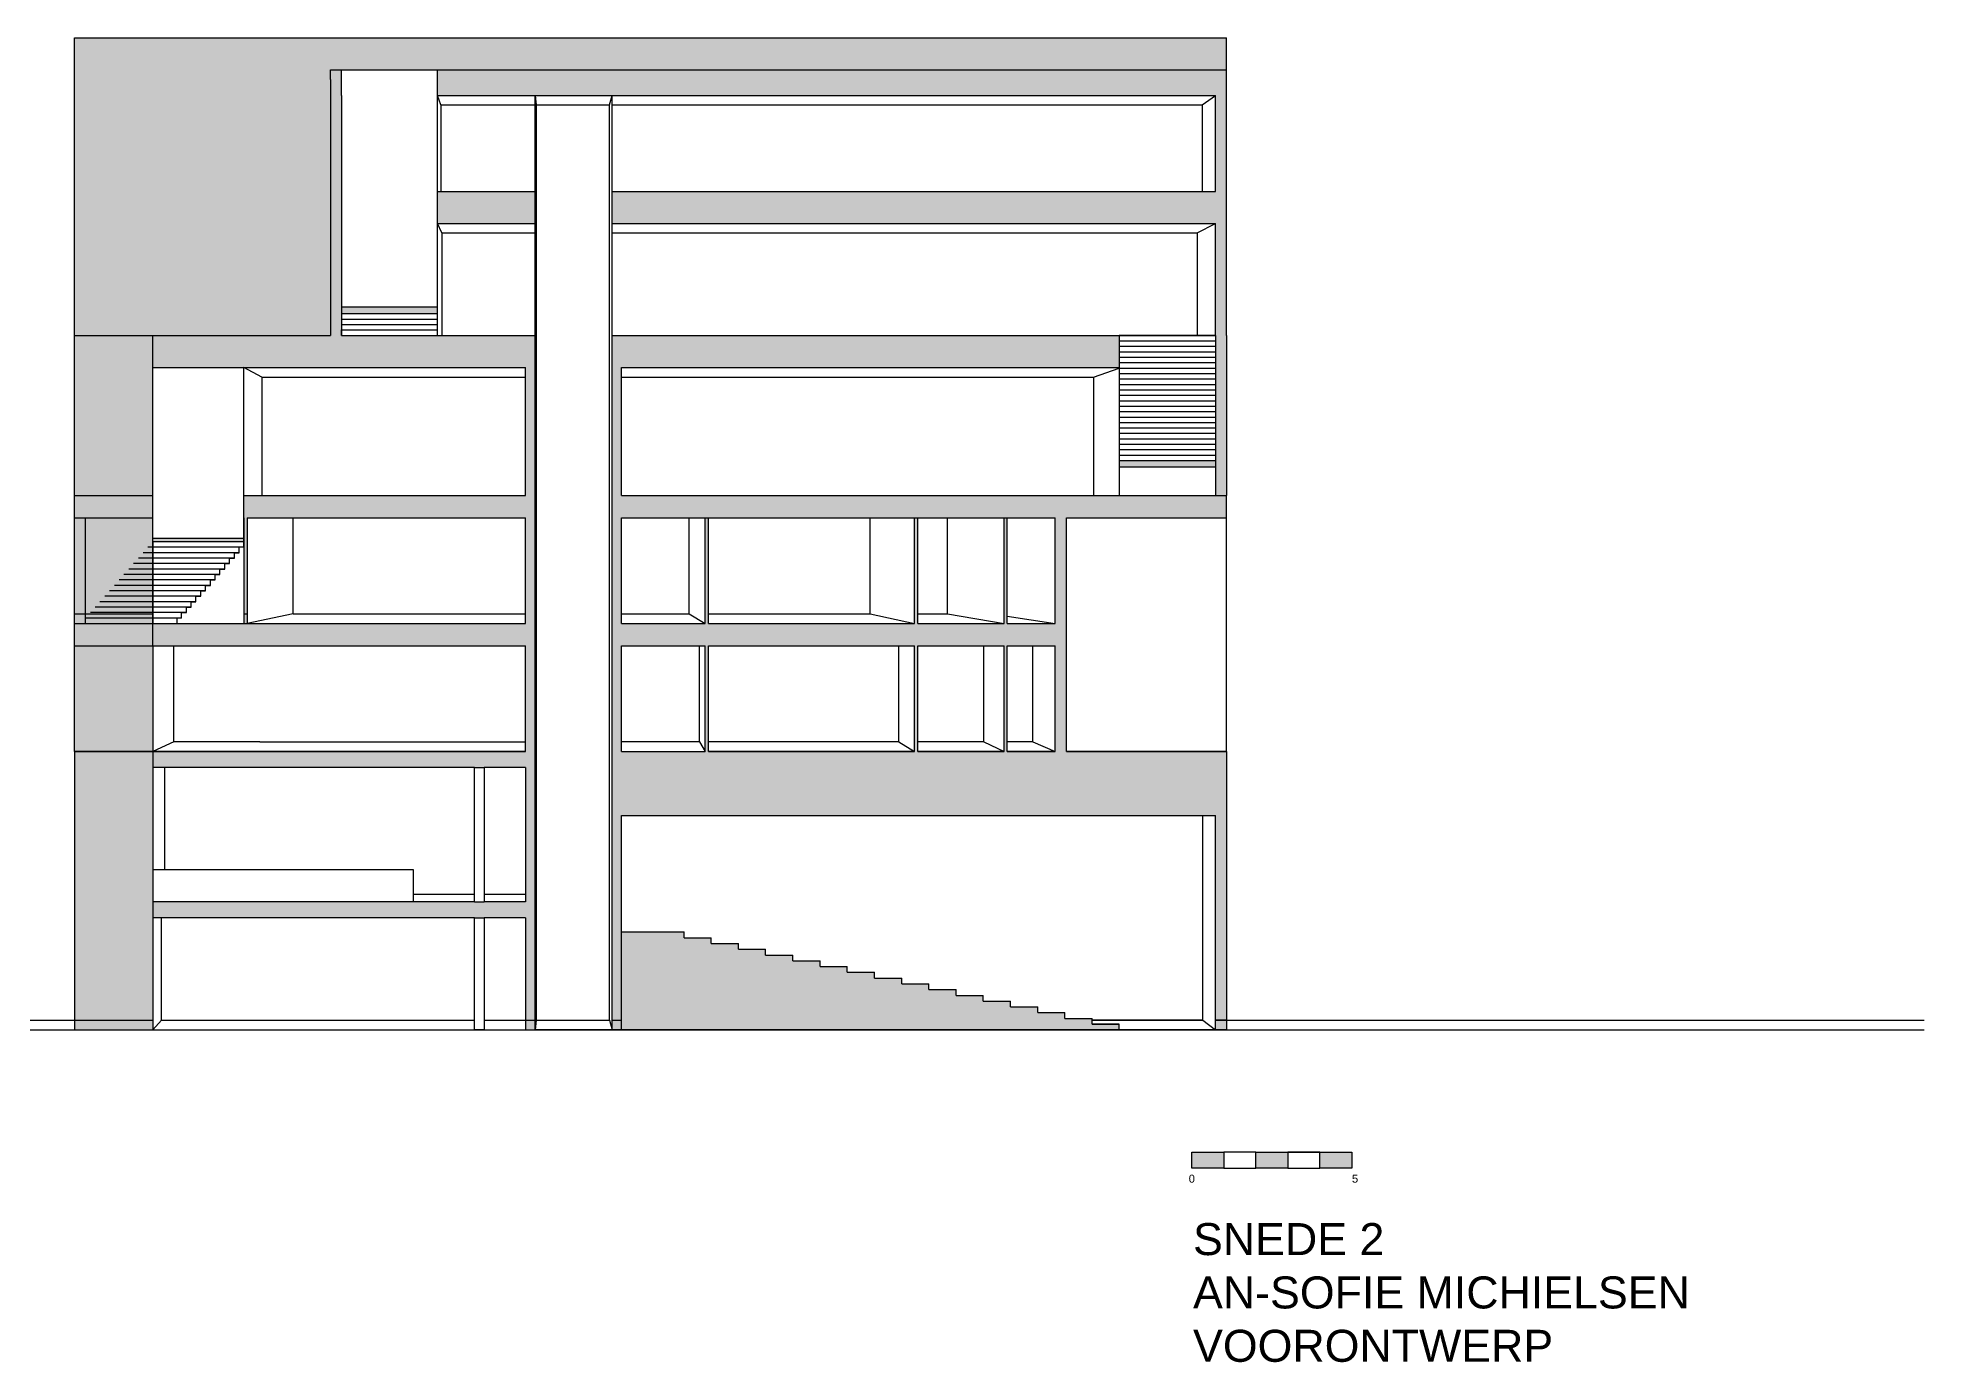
# Model space of a CAD drawing. Header units: millimetres. Extents: x -5657 to 14604, y -1609 to 2067.
# Drawn here: x 3436 to 4025, y -1605 to -1191 of the extents above; entities that cross this region are included whole.
import ezdxf

# ---------------------------------------------------------------- set-up
doc = ezdxf.new("R2010")
doc.units = ezdxf.units.MM
doc.layers.get('0').update_dxf_attribs({"color": 4})
for name, color, linetype in [('gelijkvloers', 80, 'Continuous'), ('laag 2.1', 40, 'Continuous'), ('laag 2.2', 30, 'Continuous'), ('laag 3', 20, 'Continuous'), ('laag 4.1', 10, 'Continuous'), ('laag 4.2', 12, 'Continuous')]:
    doc.layers.add(name, color=color, linetype=linetype)
doc.styles.get("Standard").update_dxf_attribs({"font": 'arial.ttf'})

msp = doc.modelspace()

# ---------------------------------------------------------------- hatches: boundary and pattern name
at = {"linetype": 'Continuous', "transparency": 33554539}
h = msp.add_hatch(color=256, dxfattribs=at)
h.dxf.hatch_style = 1
h.paths.add_polyline_path([(3527, -1204), (3527, -1201), (3807, -1201), (3807, -1191), (3447, -1191), (3447, -1221), (3447, -1284), (3527, -1284)])
h = msp.add_hatch(color=256, dxfattribs=at)
h.dxf.hatch_style = 1
h.paths.add_polyline_path([(3530.5, -1209), (3530.5, -1201), (3527, -1201), (3527, -1204), (3527, -1284), (3471.5, -1284), (3471.5, -1294), (3588, -1294), (3588, -1334), (3500, -1334), (3500, -1341), (3500, -1374), (3501, -1374), (3501, -1341), (3588, -1341), (3588, -1374), (3471.5, -1374), (3471.5, -1381), (3588, -1381), (3588, -1414), (3505, -1414), (3471.5, -1414), (3471.5, -1419), (3505, -1419), (3572, -1419), (3575, -1419), (3588, -1419), (3588, -1461), (3575, -1461), (3572, -1461), (3553, -1461), (3505, -1461), (3471.5, -1461), (3471.5, -1466), (3505, -1466), (3572, -1466), (3575, -1466), (3588, -1466), (3588, -1501), (3591, -1501), (3591, -1461), (3591, -1284), (3530.5, -1284), (3530.5, -1282.3)])
h.paths.add_polyline_path([(3807, -1204), (3807, -1201), (3560.5, -1201), (3560.5, -1209), (3803.5, -1209), (3803.5, -1239), (3615, -1239), (3615, -1249), (3803.5, -1249), (3803.5, -1284), (3803.5, -1334), (3807, -1334), (3807, -1284)])
h.paths.add_polyline_path([(3591, -1239), (3560.5, -1239), (3560.5, -1249), (3591, -1249)], flags=17)
h.paths.add_polyline_path([(3773.5, -1284), (3615, -1284), (3615, -1501), (3618, -1501), (3618, -1434), (3803.5, -1434), (3803.5, -1501), (3807, -1501), (3807, -1414), (3757, -1414), (3757, -1341), (3807, -1341), (3807, -1334), (3803.5, -1334), (3757, -1334), (3618, -1334), (3618, -1294), (3773.5, -1294)])
h.paths.add_polyline_path([(3753.5, -1341), (3753.5, -1374), (3738.5, -1374), (3738.5, -1341), (3737.5, -1341), (3737.5, -1374), (3710.5, -1374), (3710.5, -1341), (3709.5, -1341), (3709.5, -1374), (3645.1, -1374), (3645.1, -1341), (3644.1, -1341), (3644.1, -1374), (3618, -1374), (3618, -1341)], flags=16)
h.paths.add_polyline_path([(3645.1, -1381), (3709.5, -1381), (3709.5, -1414), (3645.1, -1414)], flags=16)
h.paths.add_polyline_path([(3644.1, -1381), (3644.1, -1414), (3618, -1414), (3618, -1381)], flags=16)
h.paths.add_polyline_path([(3710.5, -1381), (3737.5, -1381), (3737.5, -1414), (3710.5, -1414)], flags=16)
h.paths.add_polyline_path([(3738.5, -1381), (3753.5, -1381), (3753.5, -1414), (3738.5, -1414)], flags=16)
h = msp.add_hatch(color=256, dxfattribs=at)
h.dxf.hatch_style = 1
h.paths.add_polyline_path([(3806.18, -1539.22), (3796.18, -1539.22), (3796.18, -1544.22), (3806.18, -1544.22)])
h.paths.add_polyline_path([(3826.18, -1539.22), (3816.18, -1539.22), (3816.18, -1544.22), (3826.18, -1544.22)])
h.paths.add_polyline_path([(3846.18, -1539.22), (3836.18, -1539.22), (3836.18, -1544.22), (3846.18, -1544.22)])
at = {"layer": 'gelijkvloers', "linetype": 'Continuous', "transparency": 33554539}
h = msp.add_hatch(color=256, dxfattribs=at)
h.dxf.hatch_style = 1
h.paths.add_polyline_path([(3471.5, -1414), (3447, -1414), (3447, -1501), (3471.5, -1501)])
at = {"layer": 'laag 2.1', "linetype": 'Continuous', "transparency": 33554539}
h = msp.add_hatch(color=256, dxfattribs=at)
h.dxf.hatch_style = 1
h.paths.add_polyline_path([(3471.5, -1381), (3447, -1381), (3447, -1414), (3471.5, -1414)])
h.paths.add_polyline_path([(3471.5, -1374), (3450.5, -1374), (3447, -1374), (3447, -1381), (3471.5, -1381)])
h.paths.add_polyline_path([(3450.5, -1341), (3447, -1341), (3447, -1374), (3450.5, -1374)])
h.paths.add_polyline_path([(3471.5, -1334), (3447, -1334), (3447, -1341), (3450.5, -1341), (3471.5, -1341)])
h = msp.add_hatch(color=256, dxfattribs=at)
h.dxf.hatch_style = 1
h.paths.add_polyline_path([(3471.5, -1341), (3450.5, -1341), (3450.5, -1372.3), (3471.5, -1372.3)])
h.paths.add_polyline_path([(3471.5, -1372.3), (3450.5, -1372.3), (3450.5, -1374), (3471.5, -1374)])
h = msp.add_hatch(color=256, dxfattribs=at)
h.dxf.hatch_style = 1
h.paths.add_polyline_path([(3500, -1347.5), (3471.5, -1347.5), (3471.5, -1348.5), (3500, -1348.5)])
at = {"layer": 'laag 3', "linetype": 'Continuous', "transparency": 33554539}
h = msp.add_hatch(color=256, dxfattribs=at)
h.dxf.hatch_style = 1
h.paths.add_polyline_path([(3471.5, -1294), (3471.5, -1284), (3447, -1284), (3447, -1334), (3471.5, -1334)])
h = msp.add_hatch(color=256, dxfattribs=at)
h.dxf.hatch_style = 1
h.paths.add_polyline_path([(3803.5, -1323.1), (3773.5, -1323.1), (3773.5, -1325.1), (3803.5, -1325.1)])
at = {"layer": 'laag 4.1', "linetype": 'Continuous', "transparency": 33554539}
h = msp.add_hatch(color=256, dxfattribs=at)
h.dxf.hatch_style = 1
h.paths.add_polyline_path([(3560.5, -1275.2), (3530.5, -1275.2), (3530.5, -1277.2), (3560.5, -1277.2)])
at = {"layer": 'laag 4.2', "linetype": 'Continuous', "transparency": 33554687}
h = msp.add_hatch(color=256, dxfattribs=at)
h.dxf.hatch_style = 1
h.paths.add_polyline_path([(3705.5, -1484.8), (3697, -1484.8), (3697, -1483), (3688.5, -1483), (3688.5, -1481.2), (3680, -1481.2), (3680, -1479.4), (3671.5, -1479.4), (3671.5, -1477.6), (3663, -1477.6), (3663, -1475.8), (3654.5, -1475.8), (3654.5, -1474), (3646, -1474), (3646, -1472.2), (3637.5, -1472.2), (3637.5, -1470.4), (3618, -1470.4), (3618, -1501), (3773.5, -1501), (3773.5, -1499.2), (3765, -1499.2), (3765, -1497.4), (3756.5, -1497.4), (3756.5, -1495.6), (3748, -1495.6), (3748, -1493.8), (3739.5, -1493.8), (3739.5, -1492), (3731, -1492), (3731, -1490.2), (3722.5, -1490.2), (3722.5, -1488.4), (3714, -1488.4), (3714, -1486.6), (3705.5, -1486.6)])

# ---------------------------------------------------------------- linework, layer by layer
at = {"linetype": 'Continuous'}
for p, q in [((3447, -1191), (3807, -1191)), ((3447, -1221), (3447, -1191)), ((3807, -1201), (3807, -1191)), ((3561.48, -1212), (3560.5, -1209)), ((3561.48, -1212), (3561.48, -1239)), ((3591, -1501), (3591, -1209)), ((3591, -1209), (3591.34, -1212)), ((3591.34, -1212), (3591.34, -1498)), ((3614.25, -1212), (3615, -1209)), ((3614.25, -1498), (3614.25, -1212)), ((3615, -1501), (3615, -1209)), ((3799.38, -1212), (3803.5, -1209)), ((3799.38, -1212), (3799.38, -1239)), ((3447, -1284), (3447, -1221)), ((3561.86, -1252), (3560.5, -1249)), ((3797.78, -1252), (3803.5, -1249)), ((3561.86, -1252), (3561.86, -1284)), ((3797.78, -1252), (3797.78, -1284)), ((3505.56, -1297), (3500, -1294)), ((3765.43, -1297), (3773.5, -1294.2)), ((3505.56, -1297), (3505.56, -1334)), ((3765.43, -1297), (3765.43, -1334)), ((3807, -1414), (3807, -1334)), ((3515.39, -1371), (3515.39, -1341)), ((3639.11, -1371), (3639.11, -1341)), ((3695.65, -1371), (3695.65, -1341)), ((3719.86, -1371), (3719.86, -1341)), ((3515.39, -1371), (3501, -1374)), ((3639.11, -1371), (3644.1, -1374)), ((3695.65, -1371), (3709.5, -1374)), ((3719.86, -1371), (3737.5, -1374)), ((3738.5, -1371.73), (3753.5, -1374)), ((3478.05, -1411), (3478.05, -1381)), ((3642.32, -1411), (3642.32, -1381)), ((3704.56, -1411), (3704.56, -1381)), ((3731.21, -1411), (3731.21, -1381)), ((3746.44, -1411), (3746.44, -1381)), ((3478.05, -1411), (3471.5, -1414)), ((3505, -1411), (3478.05, -1411)), ((3642.32, -1411), (3618, -1411)), ((3642.32, -1411), (3644.1, -1414)), ((3704.56, -1411), (3645.1, -1411)), ((3704.56, -1411), (3709.5, -1414)), ((3731.21, -1411), (3737.5, -1414)), ((3746.44, -1411), (3753.5, -1414)), ((3475.17, -1419), (3475.17, -1451)), ((3799.55, -1498), (3799.55, -1434)), ((3572, -1458.65), (3553, -1458.65)), ((3588, -1458.65), (3575, -1458.65)), ((3474.23, -1498), (3474.23, -1466)), ((2372, -1498), (3471.5, -1498)), ((2372, -1501), (4025, -1501)), ((3474.23, -1498), (3471.5, -1501)), ((3474.23, -1498), (3572, -1498)), ((3575, -1498), (3591, -1498)), ((3591.34, -1498), (3591, -1501)), ((3615, -1501), (3591, -1501)), ((3591.34, -1498), (3614.25, -1498)), ((3614.25, -1498), (3615, -1501)), ((3615, -1498), (3618, -1498)), ((3807, -1501), (3615, -1501)), ((3799.55, -1498), (3765, -1498)), ((3765, -1498), (3799.55, -1498)), ((3799.55, -1498), (3803.5, -1501)), ((3807, -1498), (3803.5, -1498)), ((3803.5, -1498), (4025, -1498)), ((3796.18, -1544.22), (3796.18, -1539.22)), ((3796.18, -1539.22), (3806.18, -1539.22)), ((3806.18, -1544.22), (3796.18, -1544.22)), ((3816.18, -1539.22), (3806.18, -1539.22)), ((3806.18, -1539.22), (3806.18, -1544.22)), ((3806.18, -1539.22), (3806.18, -1544.22)), ((3806.18, -1544.22), (3816.18, -1544.22)), ((3816.18, -1544.22), (3816.18, -1539.22)), ((3816.18, -1539.22), (3846.18, -1539.22)), ((3826.18, -1544.22), (3816.18, -1544.22)), ((3836.18, -1539.22), (3826.18, -1539.22)), ((3826.18, -1539.22), (3826.18, -1544.22)), ((3826.18, -1544.22), (3836.18, -1544.22)), ((3836.18, -1544.22), (3836.18, -1539.22)), ((3846.18, -1544.22), (3836.18, -1544.22)), ((3846.18, -1539.22), (3846.18, -1544.22))]:
    msp.add_line(p, q, dxfattribs=at)
at = {"layer": 'gelijkvloers', "linetype": 'Continuous'}
for p, q in [((3471.5, -1381), (3471.5, -1374)), ((3447, -1414), (3588, -1414)), ((3505, -1414), (3447, -1414)), ((3447, -1414), (3447, -1501)), ((3471.5, -1414), (3471.5, -1501)), ((3588, -1414), (3505, -1414)), ((3591, -1414), (3591, -1419)), ((3709.5, -1414), (3645.1, -1414)), ((3645.1, -1414), (3709.5, -1414)), ((3737.5, -1414), (3710.5, -1414)), ((3710.5, -1414), (3737.5, -1414)), ((3753.5, -1414), (3738.5, -1414)), ((3738.5, -1414), (3753.5, -1414)), ((3807, -1414), (3757, -1414)), ((3757, -1414), (3807, -1414)), ((3807, -1414), (3807, -1501)), ((3505, -1419), (3471.5, -1419)), ((3572, -1419), (3505, -1419)), ((3572, -1461), (3572, -1419)), ((3572, -1419), (3575, -1419)), ((3588, -1419), (3575, -1419)), ((3575, -1419), (3575, -1461)), ((3588, -1419), (3588, -1461)), ((3618, -1501), (3618, -1434)), ((3618, -1434), (3803.5, -1434)), ((3803.5, -1501), (3803.5, -1434)), ((3505, -1451), (3471.5, -1451)), ((3553, -1451), (3505, -1451)), ((3553, -1461), (3553, -1451)), ((3505, -1461), (3471.5, -1461)), ((3572, -1461), (3505, -1461)), ((3572, -1461), (3553, -1461)), ((3572, -1461), (3575, -1461)), ((3588, -1461), (3575, -1461)), ((3588, -1461), (3575, -1461)), ((3591, -1501), (3591, -1461)), ((3591, -1461), (3591, -1466)), ((3591, -1461), (3591, -1461)), ((3505, -1466), (3471.5, -1466)), ((3572, -1466), (3505, -1466)), ((3572, -1501), (3572, -1466)), ((3572, -1466), (3575, -1466)), ((3588, -1466), (3575, -1466)), ((3575, -1466), (3575, -1501)), ((3588, -1466), (3588, -1501)), ((3618, -1470.4), (3637.5, -1470.4)), ((3637.5, -1472.2), (3637.5, -1470.4)), ((3637.5, -1472.2), (3646, -1472.2)), ((3646, -1474), (3646, -1472.2)), ((3646, -1474), (3654.5, -1474)), ((3654.5, -1475.8), (3654.5, -1474)), ((3654.5, -1475.8), (3663, -1475.8)), ((3663, -1477.6), (3663, -1475.8)), ((3663, -1477.6), (3671.5, -1477.6)), ((3671.5, -1479.4), (3671.5, -1477.6)), ((3671.5, -1479.4), (3680, -1479.4)), ((3680, -1481.2), (3680, -1479.4)), ((3680, -1481.2), (3688.5, -1481.2)), ((3688.5, -1483), (3688.5, -1481.2)), ((3688.5, -1483), (3697, -1483)), ((3697, -1484.8), (3697, -1483)), ((3697, -1484.8), (3705.5, -1484.8)), ((3705.5, -1486.6), (3705.5, -1484.8)), ((3705.5, -1486.6), (3714, -1486.6)), ((3714, -1488.4), (3714, -1486.6)), ((3714, -1488.4), (3722.5, -1488.4)), ((3722.5, -1490.2), (3722.5, -1488.4)), ((3722.5, -1490.2), (3731, -1490.2)), ((3731, -1492), (3731, -1490.2)), ((3731, -1492), (3731, -1490.2)), ((3731, -1492), (3739.5, -1492)), ((3739.5, -1493.8), (3739.5, -1492)), ((3739.5, -1493.8), (3748, -1493.8)), ((3748, -1495.6), (3748, -1493.8)), ((3748, -1495.6), (3756.5, -1495.6)), ((3756.5, -1497.4), (3756.5, -1495.6)), ((3575, -1501), (3572, -1501)), ((3615, -1501), (3618, -1501)), ((3756.5, -1497.4), (3765, -1497.4)), ((3765, -1499.2), (3765, -1497.4)), ((3773.5, -1499.2), (3765, -1499.2)), ((3765, -1499.2), (3773.5, -1499.2)), ((3773.5, -1501), (3773.5, -1499.2)), ((3803.5, -1501), (3773.5, -1501)), ((3807, -1501), (3803.5, -1501))]:
    msp.add_line(p, q, dxfattribs=at)
at = {"layer": 'laag 2.1', "linetype": 'Continuous'}
for p, q in [((3447, -1334), (3471.5, -1334)), ((3447, -1414), (3447, -1334)), ((3500, -1334), (3588, -1334)), ((3618, -1334), (3757, -1334)), ((3447, -1341), (3471.5, -1341)), ((3450.5, -1374), (3450.5, -1341)), ((3471.5, -1374), (3471.5, -1341)), ((3500, -1347.5), (3500, -1341)), ((3500, -1341), (3500, -1374)), ((3501, -1341), (3501, -1374)), ((3501, -1341), (3588, -1341)), ((3588, -1374), (3588, -1341)), ((3618, -1341), (3753.5, -1341)), ((3618, -1374), (3618, -1341)), ((3644.1, -1374), (3644.1, -1341)), ((3645.1, -1374), (3645.1, -1341)), ((3709.5, -1374), (3709.5, -1341)), ((3710.5, -1374), (3710.5, -1341)), ((3737.5, -1374), (3737.5, -1341)), ((3738.5, -1374), (3738.5, -1341)), ((3753.5, -1374), (3753.5, -1341)), ((3757, -1414), (3757, -1341)), ((3500, -1347.5), (3471.5, -1347.5)), ((3500, -1348.5), (3471.5, -1348.5)), ((3471.5, -1348.5), (3471.5, -1374)), ((3500, -1348.5), (3500, -1347.5)), ((3500, -1350.2), (3500, -1348.5)), ((3495.5, -1355.3), (3465.5, -1355.3)), ((3497, -1353.6), (3467, -1353.6)), ((3498.5, -1351.9), (3468.5, -1351.9)), ((3500, -1350.2), (3470, -1350.2)), ((3494, -1357), (3494, -1355.3)), ((3494, -1355.3), (3495.5, -1355.3)), ((3495.5, -1355.3), (3495.5, -1353.6)), ((3495.5, -1353.6), (3497, -1353.6)), ((3497, -1353.6), (3497, -1351.9)), ((3497, -1351.9), (3498.5, -1351.9)), ((3498.5, -1351.9), (3498.5, -1350.2)), ((3491, -1360.4), (3461, -1360.4)), ((3492.5, -1358.7), (3462.5, -1358.7)), ((3494, -1357), (3464, -1357)), ((3489.5, -1362.1), (3489.5, -1360.4)), ((3489.5, -1360.4), (3491, -1360.4)), ((3491, -1360.4), (3491, -1358.7)), ((3491, -1358.7), (3492.5, -1358.7)), ((3492.5, -1358.7), (3492.5, -1357)), ((3492.5, -1357), (3494, -1357)), ((3485, -1367.2), (3455, -1367.2)), ((3486.5, -1365.5), (3456.5, -1365.5)), ((3488, -1363.8), (3458, -1363.8)), ((3489.5, -1362.1), (3459.5, -1362.1)), ((3483.5, -1368.9), (3483.5, -1367.2)), ((3483.5, -1367.2), (3485, -1367.2)), ((3485, -1367.2), (3485, -1365.5)), ((3485, -1365.5), (3486.5, -1365.5)), ((3486.5, -1365.5), (3486.5, -1363.8)), ((3486.5, -1363.8), (3488, -1363.8)), ((3488, -1363.8), (3488, -1362.1)), ((3488, -1362.1), (3489.5, -1362.1)), ((3447, -1371), (3471.5, -1371)), ((3480.5, -1372.3), (3450.5, -1372.3)), ((3482, -1370.6), (3452, -1370.6)), ((3483.5, -1368.9), (3453.5, -1368.9)), ((3480.5, -1372.3), (3479, -1372.3)), ((3479, -1372.3), (3479, -1374)), ((3480.5, -1372.3), (3480.5, -1370.6)), ((3480.5, -1370.6), (3482, -1370.6)), ((3482, -1370.6), (3482, -1368.9)), ((3482, -1368.9), (3483.5, -1368.9)), ((3500, -1371), (3501, -1371)), ((3515.39, -1371), (3588, -1371)), ((3618, -1371), (3639.11, -1371)), ((3645.1, -1371), (3695.65, -1371)), ((3710.5, -1371), (3719.86, -1371)), ((3447, -1374), (3588, -1374)), ((3447, -1374), (3450.5, -1374)), ((3450.5, -1374), (3450.5, -1374)), ((3450.5, -1374), (3450.5, -1374)), ((3450.5, -1374), (3480.5, -1374)), ((3618, -1374), (3644.1, -1374)), ((3645.1, -1374), (3709.5, -1374)), ((3710.5, -1374), (3737.5, -1374)), ((3447, -1381), (3588, -1381)), ((3471.5, -1381), (3471.5, -1414)), ((3588, -1414), (3588, -1381)), ((3618, -1414), (3618, -1381)), ((3618, -1381), (3644.1, -1381)), ((3644.1, -1414), (3644.1, -1381)), ((3645.1, -1414), (3645.1, -1381)), ((3645.1, -1381), (3709.5, -1381)), ((3709.5, -1414), (3709.5, -1381)), ((3710.5, -1414), (3710.5, -1381)), ((3710.5, -1381), (3737.5, -1381)), ((3737.5, -1414), (3737.5, -1381)), ((3738.5, -1414), (3738.5, -1381)), ((3738.5, -1381), (3753.5, -1381)), ((3753.5, -1414), (3753.5, -1381)), ((3505, -1411), (3588, -1411)), ((3505, -1414), (3588, -1414)), ((3588, -1414), (3505, -1414)), ((3505, -1414), (3588, -1414)), ((3505, -1414), (3588, -1414)), ((3618, -1414), (3618, -1414)), ((3618, -1414), (3644.1, -1414)), ((3731.21, -1411), (3710.5, -1411)), ((3737.5, -1414), (3710.5, -1414)), ((3746.44, -1411), (3738.5, -1411)), ((3753.5, -1414), (3738.5, -1414))]:
    msp.add_line(p, q, dxfattribs=at)
at = {"layer": 'laag 2.2', "linetype": 'Continuous'}
for p, q in [((3803.5, -1284), (3773.5, -1284)), ((3773.5, -1284), (3773.5, -1334)), ((3773.5, -1284), (3803.5, -1284)), ((3500, -1334), (3500, -1294)), ((3588, -1334), (3588, -1294)), ((3618, -1334), (3618, -1294)), ((3757, -1341), (3807, -1341)), ((3738.5, -1374), (3753.5, -1374))]:
    msp.add_line(p, q, dxfattribs=at)
at = {"layer": 'laag 3', "linetype": 'Continuous'}
for p, q in [((3447, -1334), (3447, -1284)), ((3447, -1284), (3527, -1284)), ((3471.5, -1294), (3471.5, -1284)), ((3530.5, -1284), (3591, -1284)), ((3615, -1284), (3803.5, -1284)), ((3803.5, -1284), (3803.5, -1334)), ((3807, -1284), (3807, -1334)), ((3773.5, -1285.7), (3803.5, -1285.7)), ((3773.5, -1287.4), (3803.5, -1287.4)), ((3773.5, -1289.1), (3803.5, -1289.1)), ((3773.5, -1290.8), (3803.5, -1290.8)), ((3471.5, -1334), (3471.5, -1294)), ((3471.5, -1294), (3588, -1294)), ((3618, -1294), (3773.5, -1294)), ((3773.5, -1292.5), (3803.5, -1292.5)), ((3773.5, -1294.2), (3803.5, -1294.2)), ((3773.5, -1295.9), (3803.5, -1295.9)), ((3505.56, -1297), (3588, -1297)), ((3618, -1297), (3765.43, -1297)), ((3773.5, -1297.6), (3803.5, -1297.6)), ((3773.5, -1299.3), (3803.5, -1299.3)), ((3773.5, -1301), (3803.5, -1301)), ((3773.5, -1302.7), (3803.5, -1302.7)), ((3773.5, -1304.4), (3803.5, -1304.4)), ((3773.5, -1306.1), (3803.5, -1306.1)), ((3773.5, -1307.8), (3803.5, -1307.8)), ((3773.5, -1309.5), (3803.5, -1309.5)), ((3773.5, -1311.2), (3803.5, -1311.2)), ((3773.5, -1312.9), (3803.5, -1312.9)), ((3773.5, -1314.6), (3803.5, -1314.6)), ((3773.5, -1316.3), (3803.5, -1316.3)), ((3773.5, -1318), (3803.5, -1318)), ((3773.5, -1319.7), (3803.5, -1319.7)), ((3773.5, -1321.4), (3803.5, -1321.4)), ((3773.5, -1323.1), (3803.5, -1323.1)), ((3773.5, -1325.1), (3803.5, -1325.1)), ((3471.5, -1341), (3471.5, -1334)), ((3500, -1341), (3500, -1334)), ((3757, -1334), (3807, -1334))]:
    msp.add_line(p, q, dxfattribs=at)
at = {"layer": 'laag 4.1', "linetype": 'Continuous'}
for p, q in [((3527, -1201), (3807, -1201)), ((3527, -1204), (3527, -1201)), ((3530.5, -1209), (3530.5, -1201)), ((3560.5, -1209), (3560.5, -1201)), ((3807, -1204), (3807, -1201)), ((3527, -1204), (3527, -1284)), ((3807, -1284), (3807, -1204)), ((3530.5, -1209), (3530.5, -1284)), ((3560.5, -1284), (3560.5, -1209)), ((3560.5, -1209), (3803.5, -1209)), ((3561.48, -1212), (3614.25, -1212)), ((3615, -1212), (3799.38, -1212)), ((3803.5, -1239), (3803.5, -1209)), ((3560.5, -1239), (3591, -1239)), ((3615, -1239), (3803.5, -1239)), ((3560.5, -1249), (3591, -1249)), ((3615, -1249), (3803.5, -1249)), ((3803.5, -1284), (3803.5, -1249)), ((3561.86, -1252), (3591, -1252)), ((3615, -1252), (3797.78, -1252)), ((3560.5, -1275.2), (3530.5, -1275.2)), ((3530.5, -1277.2), (3560.5, -1277.2)), ((3530.5, -1278.9), (3560.5, -1278.9)), ((3560.5, -1277.2), (3560.5, -1275.2)), ((3530.5, -1280.6), (3560.5, -1280.6)), ((3530.5, -1284), (3530.5, -1282.3)), ((3530.5, -1282.3), (3560.5, -1282.3)), ((3530.5, -1284), (3560.5, -1284))]:
    msp.add_line(p, q, dxfattribs=at)

# ---------------------------------------------------------------- texts
at = {"linetype": 'Continuous', "char_height": 2.5, "attachment_point": 1}
for s, width, insert in [('0', 4, (3795.18, -1546.22)), ('5', 9, (3846.18, -1546.22))]:
    msp.add_mtext_dynamic_manual_height_columns(s, width=width, gutter_width=12.5, heights=[0], dxfattribs=dict(at, insert=insert))
at = {"layer": 'gelijkvloers', "linetype": 'Continuous', "ltscale": 2, "insert": (3796.53, -1561.35), "char_height": 10, "attachment_point": 1}
msp.add_mtext_dynamic_manual_height_columns('SNEDE 2\\PAN-SOFIE MICHIELSEN\\PVOORONTWERP', width=323, gutter_width=12.5, heights=[0], dxfattribs=at)

doc.saveas('drawing.dxf')
